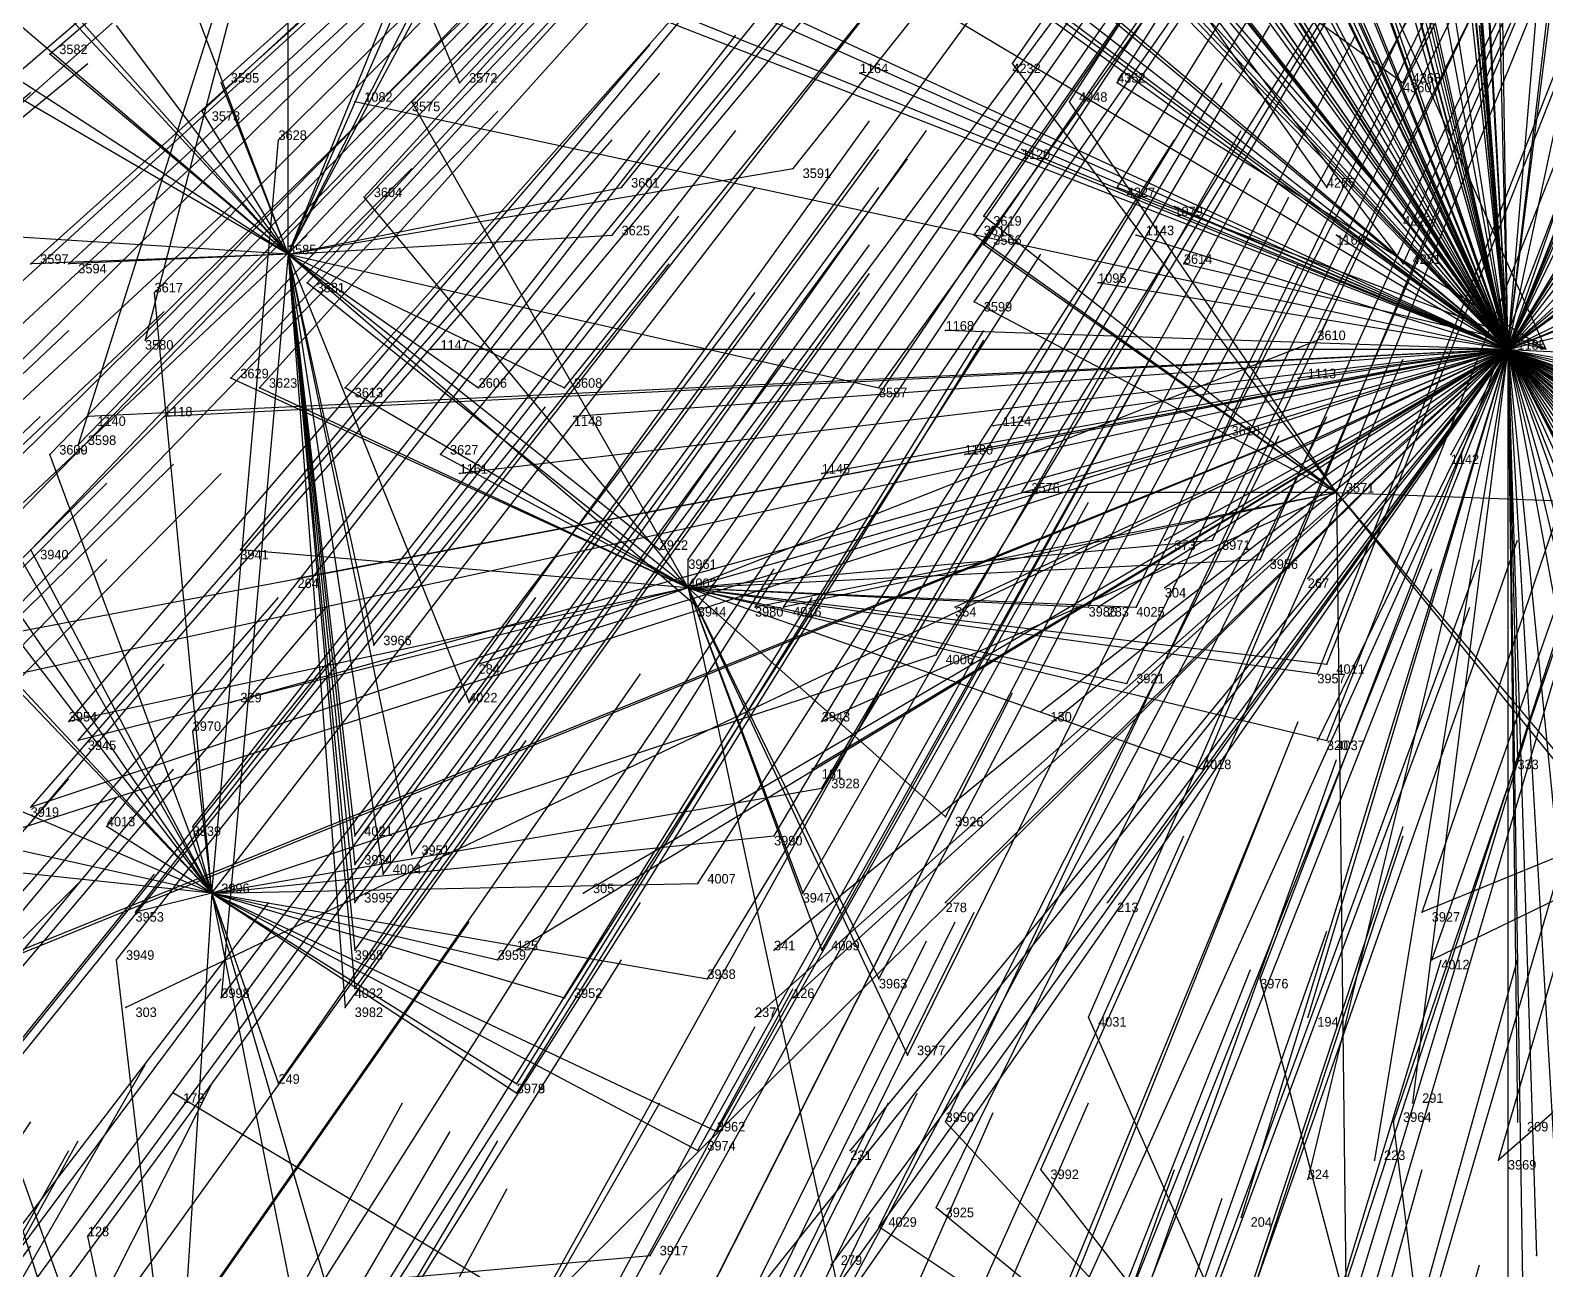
# Model space of a CAD drawing. Extents: x -0.5 to 0.59, y -0.5 to 0.58.
# Drawn here: x -0.242 to -0.083, y -0.3255 to -0.1955 of the extents above; entities that cross this region are included whole.
import ezdxf

# ---------------------------------------------------------------- set-up
doc = ezdxf.new("R2010")
doc.units = 0
for name, color, linetype in [('Facilities', 3, 'CONTINUOUS'), ('Facilities_lines', 3, 'CONTINUOUS'), ('Normals', 1, 'CONTINUOUS'), ('Source_points', 5, 'CONTINUOUS'), ('Text', 3, 'CONTINUOUS')]:
    doc.layers.add(name, color=color, linetype=linetype)

msp = doc.modelspace()

# ---------------------------------------------------------------- linework, layer by layer
at = {"layer": 'Facilities', "color": 3}
for p in [(-0.215, -0.219, -0.768), (-0.087, -0.229, -1.25), (-0.105, -0.244, -0.663), (-0.173, -0.254, -0.768), (-0.223, -0.286, -0.905)]:
    msp.add_point(p, dxfattribs=at)
at = {"layer": 'Facilities_lines', "color": 3}
for p, q in [((-0.087, -0.229, -1.25), (-0.058, 0.002, -1.25)), ((-0.087, -0.229, -1.25), (-0.148, -0.001, -1.25)), ((-0.087, -0.229, -1.25), (-0.109, -0.004, -1.25)), ((-0.087, -0.229, -1.25), (-0.195, -0.007, -1.25)), ((-0.087, -0.229, -1.25), (-0.104, -0.009, -1.25)), ((-0.087, -0.229, -1.25), (-0.238, -0.012, -1.25)), ((-0.087, -0.229, -1.25), (0.004, -0.012, -1.25)), ((-0.087, -0.229, -1.25), (-0.121, -0.015, -1.25)), ((-0.087, -0.229, -1.25), (-0.187, -0.017, -1.25)), ((-0.087, -0.229, -1.25), (-0.11, -0.017, -1.25)), ((-0.087, -0.229, -1.25), (-0.092, -0.017, -1.25)), ((-0.087, -0.229, -1.25), (-0.19, -0.018, -1.25)), ((-0.087, -0.229, -1.25), (-0.126, -0.019, -1.25)), ((-0.087, -0.229, -1.25), (-0.181, -0.023, -1.25)), ((-0.087, -0.229, -1.25), (-0.235, -0.026, -1.25)), ((-0.087, -0.229, -1.25), (-0.144, -0.027, -1.25)), ((-0.087, -0.229, -1.25), (-0.19, -0.033, -1.25)), ((-0.087, -0.229, -1.25), (-0.174, -0.032, -1.25)), ((-0.087, -0.229, -1.25), (-0.219, -0.039, -1.25)), ((-0.087, -0.229, -1.25), (-0.163, -0.04, -1.25)), ((-0.087, -0.229, -1.25), (-0.204, -0.045, -1.25)), ((-0.087, -0.229, -1.25), (-0.201, -0.046, -1.25)), ((-0.087, -0.229, -1.25), (-0.17, -0.045, -1.25)), ((-0.087, -0.229, -1.25), (-0.153, -0.045, -1.25)), ((-0.087, -0.229, -1.25), (-0.102, -0.048, -1.25)), ((-0.087, -0.229, -1.25), (-0.104, -0.051, -1.25)), ((-0.087, -0.229, -1.25), (-0.072, -0.052, -1.25)), ((-0.087, -0.229, -1.25), (-0.129, -0.053, -1.25)), ((-0.087, -0.229, -1.25), (-0.019, -0.06, -1.25)), ((-0.087, -0.229, -1.25), (-0.096, -0.062, -1.25)), ((-0.087, -0.229, -1.25), (-0.176, -0.064, -1.25)), ((-0.087, -0.229, -1.25), (-0.234, -0.074, -1.25)), ((-0.087, -0.229, -1.25), (-0.149, -0.077, -1.25)), ((-0.087, -0.229, -1.25), (-0.027, -0.078, -1.25)), ((-0.087, -0.229, -1.25), (-0.193, -0.08, -1.25)), ((-0.087, -0.229, -1.25), (-0.14, -0.08, -1.25)), ((-0.087, -0.229, -1.25), (-0.126, -0.082, -1.25)), ((-0.087, -0.229, -1.25), (-0.211, -0.083, -1.25)), ((-0.087, -0.229, -1.25), (0.001, -0.083, -1.25)), ((-0.087, -0.229, -1.25), (-0.168, -0.086, -1.25)), ((-0.087, -0.229, -1.25), (-0.144, -0.087, -1.25)), ((-0.087, -0.229, -1.25), (-0.024, -0.086, -1.25)), ((-0.087, -0.229, -1.25), (-0.198, -0.089, -1.25)), ((-0.087, -0.229, -1.25), (-0.118, -0.094, -1.25)), ((-0.087, -0.229, -1.25), (-0.19, -0.098, -1.25)), ((-0.087, -0.229, -1.25), (-0.116, -0.098, -1.25)), ((-0.087, -0.229, -1.25), (-0.089, -0.1, -1.25)), ((-0.087, -0.229, -1.25), (-0.025, -0.1, -1.25)), ((-0.087, -0.229, -1.25), (0, -0.101, -1.25)), ((-0.087, -0.229, -1.25), (-0.185, -0.106, -1.25)), ((-0.087, -0.229, -1.25), (-0.146, -0.107, -1.25)), ((-0.087, -0.229, -1.25), (-0.094, -0.107, -1.25)), ((-0.087, -0.229, -1.25), (-0.096, -0.117, -1.25)), ((-0.087, -0.229, -1.25), (-0.158, -0.118, -1.25)), ((-0.087, -0.229, -1.25), (-0.074, -0.119, -1.25)), ((-0.087, -0.229, -1.25), (-0.114, -0.121, -1.25)), ((-0.087, -0.229, -1.25), (-0.149, -0.124, -1.25)), ((-0.087, -0.229, -1.25), (-0.052, -0.128, -1.25)), ((-0.087, -0.229, -1.25), (-0.024, -0.129, -1.25)), ((-0.087, -0.229, -1.25), (-0.011, -0.13, -1.25)), ((-0.087, -0.229, -1.25), (-0.22, -0.133, -1.25)), ((-0.087, -0.229, -1.25), (-0.181, -0.132, -1.25)), ((-0.087, -0.229, -1.25), (-0.174, -0.133, -1.25)), ((-0.087, -0.229, -1.25), (-0.067, -0.135, -1.25)), ((-0.087, -0.229, -1.25), (-0.213, -0.136, -1.25)), ((-0.087, -0.229, -1.25), (-0.206, -0.136, -1.25)), ((-0.087, -0.229, -1.25), (-0.119, -0.136, -1.25)), ((-0.087, -0.229, -1.25), (-0.138, -0.151, -1.25)), ((-0.087, -0.229, -1.25), (-0.177, -0.153, -1.25)), ((-0.087, -0.229, -1.25), (-0.156, -0.155, -1.25)), ((-0.087, -0.229, -1.25), (-0.206, -0.158, -1.25)), ((-0.213, -0.163, -0.67), (-0.237, -0.239, -0.841)), ((-0.213, -0.163, -0.67), (-0.23, -0.228, -0.811)), ((-0.213, -0.163, -0.67), (-0.197, -0.201, -0.703)), ((-0.087, -0.229, -1.25), (-0.027, -0.163, -1.25)), ((-0.087, -0.229, -1.25), (-0.225, -0.165, -1.25)), ((-0.215, -0.219, -0.768), (-0.193, -0.165, -0.633)), ((-0.215, -0.219, -0.768), (-0.215, -0.166, -0.679)), ((-0.087, -0.229, -1.25), (-0.004, -0.166, -1.25)), ((-0.215, -0.219, -0.768), (-0.189, -0.168, -0.632)), ((-0.215, -0.219, -0.768), (-0.193, -0.169, -0.641)), ((-0.087, -0.229, -1.25), (-0.159, -0.169, -1.25)), ((-0.087, -0.229, -1.25), (-0.217, -0.171, -1.25)), ((-0.083, -0.229, -0.608), (-0.109, -0.171, -0.507)), ((-0.087, -0.229, -1.25), (-0.228, -0.174, -1.25)), ((-0.13, -0.178, -0.551), (-0.098, -0.22, -0.602)), ((-0.13, -0.178, -0.551), (-0.106, -0.212, -0.592)), ((-0.13, -0.178, -0.551), (-0.098, -0.215, -0.592)), ((-0.13, -0.178, -0.551), (-0.098, -0.201, -0.559)), ((-0.13, -0.178, -0.551), (-0.098, -0.201, -0.558)), ((-0.087, -0.229, -1.25), (-0.1, -0.18, -1.25)), ((-0.087, -0.229, -1.25), (-0.034, -0.18, -1.25)), ((-0.087, -0.229, -1.25), (0.001, -0.185, -1.25)), ((-0.087, -0.229, -1.25), (-0.186, -0.189, -1.25)), ((-0.215, -0.219, -0.768), (-0.249, -0.19, -0.783)), ((-0.215, -0.219, -0.768), (-0.226, -0.19, -0.737)), ((-0.087, -0.229, -1.25), (-0.139, -0.19, -1.25)), ((-0.215, -0.219, -0.768), (-0.239, -0.192, -0.767)), ((-0.215, -0.219, -0.768), (-0.2, -0.191, -0.691)), ((-0.215, -0.219, -0.768), (-0.239, -0.193, -0.767)), ((-0.215, -0.219, -0.768), (-0.258, -0.194, -0.807)), ((-0.215, -0.219, -0.768), (-0.233, -0.195, -0.759)), ((-0.087, -0.229, -1.25), (-0.09, -0.195, -1.25)), ((-0.215, -0.219, -0.768), (-0.249, -0.197, -0.793)), ((-0.215, -0.219, -0.768), (-0.24, -0.198, -0.776)), ((-0.087, -0.229, -1.25), (-0.155, -0.2, -1.25)), ((-0.105, -0.244, -0.663), (-0.139, -0.199, -0.607)), ((-0.215, -0.219, -0.768), (-0.222, -0.201, -0.748)), ((-0.083, -0.229, -0.608), (-0.128, -0.201, -0.595)), ((-0.087, -0.229, -1.25), (-0.208, -0.203, -1.25)), ((-0.173, -0.254, -0.768), (-0.202, -0.203, -0.716)), ((-0.105, -0.244, -0.663), (-0.133, -0.203, -0.605)), ((-0.215, -0.219, -0.768), (-0.224, -0.204, -0.758)), ((-0.087, -0.229, -1.25), (-0.059, -0.205, -1.25)), ((-0.087, -0.229, -1.25), (-0.039, -0.205, -1.25)), ((-0.223, -0.286, -0.905), (-0.216, -0.207, -0.748)), ((-0.087, -0.229, -1.25), (-0.138, -0.208, -1.25)), ((-0.087, -0.229, -1.25), (-0.005, -0.208, -1.25)), ((-0.087, -0.229, -1.25), (-0.058, -0.208, -1.25)), ((-0.215, -0.219, -0.768), (-0.162, -0.21, -0.663)), ((-0.087, -0.229, -1.25), (-0.041, -0.211, -1.25)), ((-0.215, -0.219, -0.768), (-0.18, -0.212, -0.694)), ((-0.173, -0.254, -0.768), (-0.207, -0.213, -0.742)), ((-0.083, -0.229, -0.608), (-0.128, -0.212, -0.62)), ((-0.087, -0.229, -1.25), (-0.122, -0.214, -1.25)), ((-0.087, -0.229, -1.25), (-0.078, -0.214, -1.25)), ((-0.215, -0.219, -0.768), (-0.262, -0.216, -0.849)), ((-0.105, -0.244, -0.663), (-0.142, -0.215, -0.644)), ((-0.087, -0.229, -1.25), (-0.053, -0.215, -1.25)), ((-0.215, -0.219, -0.768), (-0.181, -0.217, -0.706)), ((-0.105, -0.244, -0.663), (-0.143, -0.217, -0.649)), ((-0.087, -0.229, -1.25), (-0.126, -0.217, -1.25)), ((-0.087, -0.229, -1.25), (-0.105, -0.217, -1.25)), ((-0.215, -0.219, -0.768), (-0.242, -0.22, -0.817)), ((-0.215, -0.219, -0.768), (-0.238, -0.22, -0.81)), ((-0.215, -0.219, -0.768), (-0.222, -0.297, -0.927)), ((-0.215, -0.219, -0.768), (-0.153, -0.233, -0.698)), ((-0.215, -0.219, -0.768), (-0.195, -0.233, -0.759)), ((-0.215, -0.219, -0.768), (-0.186, -0.233, -0.745)), ((-0.215, -0.219, -0.768), (-0.176, -0.25, -0.764)), ((-0.215, -0.219, -0.768), (-0.208, -0.283, -0.877)), ((-0.215, -0.219, -0.768), (-0.172, -0.256, -0.772)), ((-0.215, -0.219, -0.768), (-0.202, -0.282, -0.867)), ((-0.215, -0.219, -0.768), (-0.206, -0.26, -0.829)), ((-0.215, -0.219, -0.768), (-0.208, -0.292, -0.898)), ((-0.215, -0.219, -0.768), (-0.209, -0.298, -0.91)), ((-0.215, -0.219, -0.768), (-0.208, -0.287, -0.885)), ((-0.215, -0.219, -0.768), (-0.205, -0.284, -0.875)), ((-0.215, -0.219, -0.768), (-0.208, -0.28, -0.871)), ((-0.215, -0.219, -0.768), (-0.196, -0.266, -0.826)), ((-0.215, -0.219, -0.768), (-0.208, -0.296, -0.906)), ((-0.105, -0.244, -0.663), (-0.142, -0.218, -0.65)), ((-0.083, -0.229, -0.608), (-0.121, -0.22, -0.627)), ((-0.173, -0.254, -0.768), (-0.213, -0.222, -0.77)), ((-0.087, -0.229, -1.25), (-0.13, -0.222, -1.25)), ((-0.223, -0.286, -0.905), (-0.229, -0.223, -0.799)), ((-0.105, -0.244, -0.663), (-0.143, -0.224, -0.665)), ((-0.087, -0.229, -1.25), (-0.146, -0.227, -1.25)), ((-0.173, -0.254, -0.768), (-0.107, -0.228, -0.629)), ((-0.087, -0.229, -1.25), (-0.277, -0.265, -1.25)), ((-0.087, -0.229, -1.25), (-0.258, -0.284, -1.25)), ((-0.087, -0.229, -1.25), (-0.257, -0.266, -1.25)), ((-0.087, -0.229, -1.25), (-0.252, -0.296, -1.25)), ((-0.087, -0.229, -1.25), (-0.248, -0.294, -1.25)), ((-0.087, -0.229, -1.25), (-0.236, -0.236, -1.25)), ((-0.087, -0.229, -1.25), (-0.232, -0.298, -1.25)), ((-0.087, -0.229, -1.25), (-0.228, -0.236, -1.25)), ((-0.087, -0.229, -1.25), (-0.221, -0.266, -1.25)), ((-0.087, -0.229, -1.25), (-0.214, -0.253, -1.25)), ((-0.087, -0.229, -1.25), (-0.2, -0.229, -1.25)), ((-0.087, -0.229, -1.25), (-0.197, -0.242, -1.25)), ((-0.087, -0.229, -1.25), (-0.195, -0.262, -1.25)), ((-0.087, -0.229, -1.25), (-0.191, -0.292, -1.25)), ((-0.087, -0.229, -1.25), (-0.188, -0.329, -1.25)), ((-0.087, -0.229, -1.25), (-0.185, -0.236, -1.25)), ((-0.087, -0.229, -1.25), (-0.184, -0.286, -1.25)), ((-0.087, -0.229, -1.25), (-0.178, -0.356, -1.25)), ((-0.087, -0.229, -1.25), (-0.178, -0.343, -1.25)), ((-0.087, -0.229, -1.25), (-0.17, -0.348, -1.25)), ((-0.087, -0.229, -1.25), (-0.166, -0.299, -1.25)), ((-0.087, -0.229, -1.25), (-0.164, -0.292, -1.25)), ((-0.087, -0.229, -1.25), (-0.162, -0.297, -1.25)), ((-0.087, -0.229, -1.25), (-0.16, -0.273, -1.25)), ((-0.087, -0.229, -1.25), (-0.159, -0.242, -1.25)), ((-0.087, -0.229, -1.25), (-0.158, -0.325, -1.25)), ((-0.087, -0.229, -1.25), (-0.156, -0.313, -1.25)), ((-0.087, -0.229, -1.25), (-0.146, -0.287, -1.25)), ((-0.087, -0.229, -1.25), (-0.145, -0.256, -1.25)), ((-0.087, -0.229, -1.25), (-0.144, -0.24, -1.25)), ((-0.087, -0.229, -1.25), (-0.141, -0.237, -1.25)), ((-0.087, -0.229, -1.25), (-0.136, -0.267, -1.25)), ((-0.087, -0.229, -1.25), (-0.135, -0.349, -1.25)), ((-0.087, -0.229, -1.25), (-0.134, -0.333, -1.25)), ((-0.087, -0.229, -1.25), (-0.13, -0.256, -1.25)), ((-0.087, -0.229, -1.25), (-0.129, -0.287, -1.25)), ((-0.087, -0.229, -1.25), (-0.123, -0.254, -1.25)), ((-0.087, -0.229, -1.25), (-0.123, -0.249, -1.25)), ((-0.087, -0.229, -1.25), (-0.115, -0.32, -1.25)), ((-0.087, -0.229, -1.25), (-0.109, -0.232, -1.25)), ((-0.087, -0.229, -1.25), (-0.108, -0.299, -1.25)), ((-0.087, -0.229, -1.25), (-0.108, -0.253, -1.25)), ((-0.087, -0.229, -1.25), (-0.108, -0.316, -1.25)), ((-0.087, -0.229, -1.25), (-0.107, -0.27, -1.25)), ((-0.087, -0.229, -1.25), (-0.101, -0.314, -1.25)), ((-0.087, -0.229, -1.25), (-0.097, -0.308, -1.25)), ((-0.087, -0.229, -1.25), (-0.093, -0.24, -1.25)), ((-0.087, -0.229, -1.25), (0.021, -0.402, -1.25)), ((-0.087, -0.229, -1.25), (-0.009, -0.4, -1.25)), ((-0.087, -0.229, -1.25), (-0.087, -0.401, -1.25)), ((-0.087, -0.229, -1.25), (0.122, -0.365, -1.25)), ((-0.087, -0.229, -1.25), (0.067, -0.39, -1.25)), ((-0.087, -0.229, -1.25), (-0.038, -0.301, -1.25)), ((-0.087, -0.229, -1.25), (-0.021, -0.312, -1.25)), ((-0.087, -0.229, -1.25), (-0.025, -0.289, -1.25)), ((-0.087, -0.229, -1.25), (-0.052, -0.294, -1.25)), ((-0.087, -0.229, -1.25), (-0.041, -0.309, -1.25)), ((-0.087, -0.229, -1.25), (-0.053, -0.348, -1.25)), ((-0.087, -0.229, -1.25), (-0.086, -0.31, -1.25)), ((-0.087, -0.229, -1.25), (-0.019, -0.304, -1.25)), ((-0.087, -0.229, -1.25), (-0.058, -0.352, -1.25)), ((-0.087, -0.229, -1.25), (-0.065, -0.271, -1.25)), ((-0.087, -0.229, -1.25), (-0.039, -0.322, -1.25)), ((-0.087, -0.229, -1.25), (-0.081, -0.333, -1.25)), ((-0.087, -0.229, -1.25), (-0.043, -0.267, -1.25)), ((-0.087, -0.229, -1.25), (-0.054, -0.322, -1.25)), ((-0.087, -0.229, -1.25), (-0.02, -0.319, -1.25)), ((-0.087, -0.229, -1.25), (-0.042, -0.342, -1.25)), ((-0.087, -0.229, -1.25), (-0.077, -0.283, -1.25)), ((-0.087, -0.229, -1.25), (-0.086, -0.272, -1.25)), ((-0.087, -0.229, -1.25), (-0.084, -0.324, -1.25)), ((-0.087, -0.229, -1.25), (-0.058, -0.249, -1.25)), ((-0.087, -0.229, -1.25), (-0.078, -0.32, -1.25)), ((-0.087, -0.229, -1.25), (-0.011, -0.3, -1.25)), ((-0.087, -0.229, -1.25), (0.001, -0.397, -1.25)), ((-0.087, -0.229, -1.25), (-0.085, -0.356, -1.25)), ((-0.087, -0.229, -1.25), (-0.027, -0.27, -1.25)), ((-0.087, -0.229, -1.25), (-0.002, -0.277, -1.25)), ((-0.087, -0.229, -1.25), (0.003, -0.292, -1.25)), ((-0.087, -0.229, -1.25), (0.034, -0.329, -1.25)), ((-0.087, -0.229, -1.25), (0.046, -0.259, -1.25)), ((-0.087, -0.229, -1.25), (0.08, -0.275, -1.25)), ((-0.087, -0.229, -1.25), (0.057, -0.317, -1.25)), ((-0.087, -0.229, -1.25), (0.116, -0.314, -1.25)), ((-0.087, -0.229, -1.25), (0.128, -0.303, -1.25)), ((-0.087, -0.229, -1.25), (0.129, -0.342, -1.25)), ((-0.087, -0.229, -1.25), (0.038, -0.287, -1.25)), ((-0.087, -0.229, -1.25), (0.091, -0.269, -1.25)), ((-0.087, -0.229, -1.25), (0.064, -0.325, -1.25)), ((-0.087, -0.229, -1.25), (0.031, -0.281, -1.25)), ((-0.087, -0.229, -1.25), (0.053, -0.324, -1.25)), ((-0.087, -0.229, -1.25), (0.088, -0.393, -1.25)), ((-0.087, -0.229, -1.25), (0.019, -0.269, -1.25)), ((-0.087, -0.229, -1.25), (0.069, -0.288, -1.25)), ((-0.087, -0.229, -1.25), (0.034, -0.344, -1.25)), ((-0.087, -0.229, -1.25), (0.062, -0.384, -1.25)), ((-0.087, -0.229, -1.25), (0.117, -0.331, -1.25)), ((-0.087, -0.229, -1.25), (0.13, -0.351, -1.25)), ((-0.087, -0.229, -1.25), (0.046, -0.331, -1.25)), ((-0.087, -0.229, -1.25), (0.131, -0.374, -1.25)), ((-0.087, -0.229, -1.25), (0.039, -0.282, -1.25)), ((-0.087, -0.229, -1.25), (0.031, -0.368, -1.25)), ((-0.087, -0.229, -1.25), (-0.071, -0.235, -1.25)), ((-0.087, -0.229, -1.25), (-0.041, -0.231, -1.25)), ((-0.087, -0.229, -1.25), (-0.027, -0.239, -1.25)), ((-0.173, -0.254, -0.768), (-0.221, -0.232, -0.799)), ((-0.173, -0.254, -0.768), (-0.218, -0.233, -0.797)), ((-0.173, -0.254, -0.768), (-0.209, -0.233, -0.782)), ((-0.173, -0.254, -0.768), (-0.117, -0.238, -0.662)), ((-0.223, -0.286, -0.905), (-0.24, -0.24, -0.848)), ((-0.223, -0.286, -0.905), (-0.24, -0.24, -0.848)), ((-0.173, -0.254, -0.768), (-0.199, -0.24, -0.778)), ((-0.223, -0.286, -0.905), (-0.254, -0.241, -0.875)), ((-0.223, -0.286, -0.905), (-0.265, -0.242, -0.896)), ((-0.223, -0.286, -0.905), (-0.262, -0.244, -0.895)), ((-0.223, -0.286, -0.905), (-0.247, -0.244, -0.867)), ((-0.105, -0.244, -0.663), (-0.166, -0.256, -0.764)), ((-0.105, -0.244, -0.663), (-0.163, -0.256, -0.759)), ((-0.105, -0.244, -0.663), (-0.159, -0.268, -0.779)), ((-0.105, -0.244, -0.663), (-0.138, -0.244, -0.7)), ((-0.105, -0.244, -0.663), (-0.05, -0.246, -0.628)), ((-0.105, -0.244, -0.663), (-0.104, -0.327, -0.857)), ((-0.105, -0.244, -0.663), (-0.07, -0.287, -0.739)), ((-0.105, -0.244, -0.663), (-0.072, -0.283, -0.729)), ((-0.173, -0.254, -0.768), (-0.118, -0.249, -0.689)), ((-0.223, -0.286, -0.905), (-0.242, -0.25, -0.87)), ((-0.173, -0.254, -0.768), (-0.22, -0.25, -0.833)), ((-0.173, -0.254, -0.768), (-0.113, -0.251, -0.689)), ((-0.173, -0.254, -0.768), (-0.173, -0.251, -0.763)), ((-0.223, -0.286, -0.905), (-0.249, -0.252, -0.885)), ((-0.173, -0.254, -0.768), (-0.242, -0.277, -0.92)), ((-0.173, -0.254, -0.768), (-0.238, -0.268, -0.896)), ((-0.173, -0.254, -0.768), (-0.237, -0.27, -0.898)), ((-0.173, -0.254, -0.768), (-0.127, -0.264, -0.731)), ((-0.173, -0.254, -0.768), (-0.146, -0.278, -0.785)), ((-0.173, -0.254, -0.768), (-0.161, -0.286, -0.821)), ((-0.173, -0.254, -0.768), (-0.107, -0.263, -0.71)), ((-0.173, -0.254, -0.768), (-0.153, -0.295, -0.832)), ((-0.173, -0.254, -0.768), (-0.15, -0.303, -0.845)), ((-0.173, -0.254, -0.768), (-0.131, -0.256, -0.72)), ((-0.173, -0.254, -0.768), (-0.159, -0.292, -0.83)), ((-0.173, -0.254, -0.768), (-0.106, -0.262, -0.707)), ((-0.173, -0.254, -0.768), (-0.157, -0.329, -0.912)), ((-0.173, -0.254, -0.768), (-0.119, -0.273, -0.744)), ((-0.173, -0.254, -0.768), (-0.126, -0.256, -0.715)), ((-0.173, -0.254, -0.768), (-0.106, -0.27, -0.726)), ((-0.025, -0.259, -0.65), (-0.096, -0.288, -0.759)), ((-0.025, -0.259, -0.65), (-0.095, -0.293, -0.77)), ((-0.025, -0.259, -0.65), (-0.088, -0.314, -0.815)), ((-0.223, -0.286, -0.905), (-0.147, -0.261, -0.749)), ((-0.223, -0.286, -0.905), (-0.225, -0.269, -0.877)), ((-0.223, -0.286, -0.905), (-0.258, -0.271, -0.935)), ((-0.223, -0.286, -0.905), (-0.159, -0.275, -0.793)), ((-0.223, -0.286, -0.905), (-0.268, -0.276, -0.962)), ((-0.223, -0.286, -0.905), (-0.234, -0.279, -0.91)), ((-0.223, -0.286, -0.905), (-0.225, -0.279, -0.896)), ((-0.223, -0.286, -0.905), (-0.28, -0.28, -0.991)), ((-0.223, -0.286, -0.905), (-0.164, -0.28, -0.812)), ((-0.223, -0.286, -0.905), (-0.231, -0.288, -0.924)), ((-0.223, -0.286, -0.905), (-0.228, -0.365, -1.075)), ((-0.223, -0.286, -0.905), (-0.172, -0.285, -0.832)), ((-0.223, -0.286, -0.905), (-0.216, -0.306, -0.936)), ((-0.223, -0.286, -0.905), (-0.209, -0.334, -0.984)), ((-0.223, -0.286, -0.905), (-0.214, -0.331, -0.984)), ((-0.223, -0.286, -0.905), (-0.186, -0.297, -0.876)), ((-0.223, -0.286, -0.905), (-0.171, -0.295, -0.853)), ((-0.223, -0.286, -0.905), (-0.17, -0.311, -0.885)), ((-0.223, -0.286, -0.905), (-0.172, -0.313, -0.892)), ((-0.223, -0.286, -0.905), (-0.191, -0.307, -0.903)), ((-0.223, -0.286, -0.905), (-0.191, -0.306, -0.903)), ((-0.223, -0.286, -0.905), (-0.193, -0.293, -0.876)), ((-0.222, -0.388, -1.119), (-0.233, -0.293, -0.935)), ((-0.09, -0.382, -0.98), (-0.113, -0.295, -0.791)), ((-0.108, -0.351, -0.919), (-0.131, -0.299, -0.816)), ((-0.222, -0.388, -1.119), (-0.247, -0.308, -0.987)), ((-0.229, -0.355, -1.25), (-0.246, -0.307, -1.25)), ((-0.052, -0.412, -1.25), (-0.227, -0.307, -1.25)), ((-0.108, -0.351, -0.919), (-0.146, -0.31, -0.856)), ((-0.09, -0.382, -0.98), (-0.099, -0.31, -0.813)), ((-0.108, -0.351, -0.919), (-0.136, -0.315, -0.858)), ((-0.108, -0.351, -0.919), (-0.147, -0.319, -0.879)), ((-0.108, -0.351, -0.919), (-0.153, -0.321, -0.888)), ((-0.222, -0.388, -1.119), (-0.236, -0.322, -0.998)), ((-0.244, -0.33, -1.027), (-0.177, -0.324, -0.922))]:
    msp.add_line(p, q, dxfattribs=at)
at = {"layer": 'Normals', "color": 1}
for p, q in [((-0.098, -0.201, -0.559), (-0.058, -0.117, -0.596)), ((-0.098, -0.201, -0.558), (-0.058, -0.117, -0.596)), ((-0.128, -0.201, -0.595), (-0.078, -0.122, -0.632)), ((-0.139, -0.199, -0.607), (-0.086, -0.123, -0.644)), ((-0.133, -0.203, -0.605), (-0.082, -0.124, -0.642)), ((-0.106, -0.212, -0.592), (-0.066, -0.128, -0.63)), ((-0.197, -0.201, -0.703), (-0.133, -0.133, -0.74)), ((-0.128, -0.212, -0.62), (-0.079, -0.133, -0.656)), ((-0.098, -0.215, -0.592), (-0.058, -0.132, -0.63)), ((-0.098, -0.22, -0.602), (-0.06, -0.135, -0.639)), ((-0.202, -0.203, -0.716), (-0.138, -0.136, -0.754)), ((-0.24, -0.198, -0.776), (-0.169, -0.137, -0.814)), ((-0.162, -0.21, -0.663), (-0.104, -0.137, -0.699)), ((-0.222, -0.201, -0.748), (-0.153, -0.139, -0.786)), ((-0.142, -0.215, -0.644), (-0.089, -0.139, -0.681)), ((-0.224, -0.204, -0.758), (-0.156, -0.141, -0.795)), ((-0.18, -0.212, -0.694), (-0.122, -0.14, -0.732)), ((-0.143, -0.217, -0.649), (-0.09, -0.14, -0.685)), ((-0.142, -0.218, -0.65), (-0.089, -0.141, -0.686)), ((-0.121, -0.22, -0.627), (-0.074, -0.14, -0.665)), ((-0.216, -0.207, -0.748), (-0.15, -0.142, -0.786)), ((-0.207, -0.213, -0.742), (-0.144, -0.144, -0.779)), ((-0.107, -0.228, -0.629), (-0.067, -0.144, -0.666)), ((-0.181, -0.217, -0.706), (-0.123, -0.145, -0.745)), ((-0.143, -0.224, -0.665), (-0.09, -0.148, -0.701)), ((-0.215, -0.219, -0.768), (-0.151, -0.151, -0.804)), ((-0.213, -0.222, -0.77), (-0.15, -0.154, -0.807)), ((-0.117, -0.238, -0.662), (-0.076, -0.154, -0.7)), ((-0.262, -0.216, -0.849), (-0.191, -0.155, -0.884)), ((-0.238, -0.22, -0.81), (-0.17, -0.157, -0.848)), ((-0.229, -0.223, -0.799), (-0.164, -0.157, -0.837)), ((-0.242, -0.22, -0.817), (-0.173, -0.158, -0.854)), ((-0.153, -0.233, -0.698), (-0.099, -0.158, -0.735)), ((-0.105, -0.244, -0.663), (-0.07, -0.158, -0.702)), ((-0.23, -0.228, -0.811), (-0.165, -0.162, -0.848)), ((-0.195, -0.233, -0.759), (-0.136, -0.161, -0.797)), ((-0.186, -0.233, -0.745), (-0.128, -0.161, -0.783)), ((-0.221, -0.232, -0.799), (-0.158, -0.163, -0.837)), ((-0.209, -0.233, -0.782), (-0.147, -0.163, -0.818)), ((-0.218, -0.233, -0.797), (-0.156, -0.164, -0.835)), ((-0.138, -0.244, -0.7), (-0.089, -0.165, -0.737)), ((-0.271, -0.228, -0.885), (-0.201, -0.166, -0.922)), ((-0.118, -0.249, -0.689), (-0.077, -0.166, -0.726)), ((-0.199, -0.24, -0.778), (-0.139, -0.168, -0.815)), ((-0.113, -0.251, -0.689), (-0.075, -0.167, -0.726)), ((-0.24, -0.24, -0.848), (-0.175, -0.173, -0.885)), ((-0.24, -0.24, -0.848), (-0.175, -0.173, -0.885)), ((-0.237, -0.239, -0.841), (-0.172, -0.172, -0.877)), ((-0.126, -0.256, -0.715), (-0.084, -0.174, -0.752)), ((-0.254, -0.241, -0.875), (-0.187, -0.175, -0.911)), ((-0.176, -0.25, -0.764), (-0.121, -0.176, -0.802)), ((-0.173, -0.251, -0.763), (-0.12, -0.176, -0.801)), ((-0.131, -0.256, -0.72), (-0.087, -0.175, -0.757)), ((-0.106, -0.262, -0.707), (-0.072, -0.176, -0.744)), ((-0.247, -0.244, -0.867), (-0.18, -0.178, -0.903)), ((-0.173, -0.254, -0.768), (-0.12, -0.178, -0.806)), ((-0.107, -0.263, -0.71), (-0.073, -0.177, -0.748)), ((-0.265, -0.242, -0.896), (-0.196, -0.179, -0.933)), ((-0.22, -0.25, -0.833), (-0.161, -0.179, -0.871)), ((-0.166, -0.256, -0.764), (-0.115, -0.179, -0.802)), ((-0.163, -0.256, -0.759), (-0.111, -0.179, -0.797)), ((-0.262, -0.244, -0.895), (-0.194, -0.181, -0.932)), ((-0.172, -0.256, -0.772), (-0.119, -0.18, -0.81)), ((-0.127, -0.264, -0.731), (-0.086, -0.18, -0.768)), ((-0.147, -0.261, -0.749), (-0.099, -0.182, -0.787)), ((-0.242, -0.25, -0.87), (-0.178, -0.183, -0.907)), ((-0.106, -0.27, -0.726), (-0.072, -0.184, -0.764)), ((-0.249, -0.252, -0.885), (-0.184, -0.185, -0.921)), ((-0.206, -0.26, -0.829), (-0.149, -0.187, -0.866)), ((-0.119, -0.273, -0.744), (-0.083, -0.187, -0.781)), ((-0.159, -0.268, -0.779), (-0.111, -0.189, -0.816)), ((-0.196, -0.266, -0.826), (-0.141, -0.191, -0.863)), ((-0.159, -0.275, -0.793), (-0.112, -0.195, -0.831)), ((-0.238, -0.268, -0.896), (-0.177, -0.197, -0.933)), ((-0.225, -0.269, -0.877), (-0.168, -0.196, -0.915)), ((-0.146, -0.278, -0.785), (-0.103, -0.196, -0.822)), ((-0.308, -0.258, -1.004), (-0.236, -0.199, -1.042)), ((-0.237, -0.27, -0.898), (-0.176, -0.2, -0.935)), ((-0.155, -0.2, -1.25), (-0.155, -0.2, -1.15)), ((-0.096, -0.288, -0.759), (-0.066, -0.2, -0.796)), ((-0.164, -0.28, -0.812), (-0.117, -0.201, -0.851)), ((-0.313, -0.261, -1.019), (-0.242, -0.202, -1.057)), ((-0.208, -0.203, -1.25), (-0.208, -0.203, -1.15)), ((-0.258, -0.271, -0.935), (-0.193, -0.204, -0.971)), ((-0.208, -0.28, -0.871), (-0.154, -0.205, -0.91)), ((-0.095, -0.293, -0.77), (-0.064, -0.205, -0.807)), ((-0.234, -0.279, -0.91), (-0.177, -0.206, -0.947)), ((-0.225, -0.279, -0.896), (-0.168, -0.206, -0.934)), ((-0.202, -0.282, -0.867), (-0.148, -0.206, -0.905)), ((-0.161, -0.286, -0.821), (-0.115, -0.206, -0.859)), ((-0.242, -0.277, -0.92), (-0.181, -0.207, -0.957)), ((-0.208, -0.283, -0.877), (-0.153, -0.208, -0.915)), ((-0.172, -0.285, -0.832), (-0.122, -0.207, -0.869)), ((-0.138, -0.208, -1.25), (-0.138, -0.208, -1.15)), ((-0.205, -0.284, -0.875), (-0.15, -0.209, -0.913)), ((-0.113, -0.295, -0.791), (-0.08, -0.209, -0.828)), ((-0.268, -0.276, -0.962), (-0.202, -0.21, -0.998)), ((-0.159, -0.292, -0.83), (-0.114, -0.211, -0.868)), ((-0.223, -0.286, -0.905), (-0.166, -0.212, -0.942)), ((-0.208, -0.287, -0.885), (-0.153, -0.212, -0.923)), ((-0.153, -0.295, -0.832), (-0.11, -0.213, -0.87)), ((-0.289, -0.277, -1), (-0.221, -0.214, -1.038)), ((-0.131, -0.299, -0.816), (-0.094, -0.214, -0.854)), ((-0.122, -0.214, -1.25), (-0.122, -0.214, -1.15)), ((-0.231, -0.288, -0.924), (-0.174, -0.215, -0.961)), ((-0.193, -0.293, -0.876), (-0.141, -0.216, -0.914)), ((-0.171, -0.295, -0.853), (-0.123, -0.216, -0.89)), ((-0.28, -0.28, -0.991), (-0.213, -0.217, -1.029)), ((-0.126, -0.217, -1.25), (-0.126, -0.217, -1.15)), ((-0.105, -0.217, -1.25), (-0.105, -0.217, -1.15)), ((-0.208, -0.292, -0.898), (-0.154, -0.218, -0.936)), ((-0.186, -0.297, -0.876), (-0.136, -0.219, -0.913)), ((-0.233, -0.293, -0.935), (-0.175, -0.22, -0.971)), ((-0.208, -0.296, -0.906), (-0.154, -0.221, -0.944)), ((-0.15, -0.303, -0.845), (-0.109, -0.22, -0.882)), ((-0.13, -0.222, -1.25), (-0.13, -0.222, -1.15)), ((-0.099, -0.31, -0.813), (-0.069, -0.222, -0.85)), ((-0.222, -0.297, -0.927), (-0.166, -0.223, -0.964)), ((-0.209, -0.298, -0.91), (-0.155, -0.223, -0.948)), ((-0.295, -0.288, -1.031), (-0.228, -0.225, -1.07)), ((-0.088, -0.314, -0.815), (-0.062, -0.225, -0.852)), ((-0.305, -0.29, -1.052), (-0.238, -0.227, -1.09)), ((-0.191, -0.306, -0.903), (-0.142, -0.227, -0.94)), ((-0.146, -0.31, -0.856), (-0.106, -0.226, -0.892)), ((-0.146, -0.227, -1.25), (-0.146, -0.227, -1.15)), ((-0.191, -0.307, -0.903), (-0.142, -0.228, -0.94)), ((-0.216, -0.306, -0.936), (-0.163, -0.23, -0.974)), ((-0.2, -0.229, -1.25), (-0.2, -0.229, -1.15)), ((-0.17, -0.311, -0.885), (-0.124, -0.229, -0.92)), ((-0.136, -0.315, -0.858), (-0.098, -0.23, -0.895)), ((-0.087, -0.229, -1.25), (-0.087, -0.229, -1.15)), ((-0.172, -0.313, -0.892), (-0.126, -0.231, -0.927)), ((-0.109, -0.232, -1.25), (-0.109, -0.232, -1.15)), ((-0.247, -0.308, -0.987), (-0.188, -0.235, -1.023)), ((-0.308, -0.3, -1.075), (-0.241, -0.236, -1.112)), ((-0.236, -0.236, -1.25), (-0.236, -0.236, -1.15)), ((-0.228, -0.236, -1.25), (-0.228, -0.236, -1.15)), ((-0.185, -0.236, -1.25), (-0.185, -0.236, -1.15)), ((-0.147, -0.319, -0.879), (-0.106, -0.236, -0.916)), ((-0.153, -0.321, -0.888), (-0.111, -0.238, -0.925)), ((-0.141, -0.237, -1.25), (-0.141, -0.237, -1.15)), ((-0.104, -0.327, -0.857), (-0.075, -0.238, -0.894)), ((-0.144, -0.24, -1.25), (-0.144, -0.24, -1.15)), ((-0.093, -0.24, -1.25), (-0.093, -0.24, -1.15)), ((-0.293, -0.306, -1.06), (-0.227, -0.241, -1.097)), ((-0.3, -0.309, -1.076), (-0.234, -0.243, -1.114)), ((-0.287, -0.308, -1.053), (-0.222, -0.242, -1.09)), ((-0.197, -0.242, -1.25), (-0.197, -0.242, -1.15)), ((-0.177, -0.324, -0.922), (-0.131, -0.243, -0.959)), ((-0.159, -0.242, -1.25), (-0.159, -0.242, -1.15)), ((-0.176, -0.326, -0.926), (-0.131, -0.245, -0.963)), ((-0.236, -0.322, -0.998), (-0.181, -0.247, -1.034)), ((-0.157, -0.329, -0.912), (-0.113, -0.247, -0.948)), ((-0.123, -0.249, -1.25), (-0.123, -0.249, -1.15)), ((-0.117, -0.337, -0.892), (-0.086, -0.249, -0.929)), ((-0.299, -0.317, -1.089), (-0.234, -0.251, -1.127)), ((-0.122, -0.338, -0.897), (-0.09, -0.251, -0.935)), ((-0.214, -0.331, -0.984), (-0.164, -0.252, -1.02)), ((-0.129, -0.338, -0.905), (-0.095, -0.252, -0.942)), ((-0.214, -0.253, -1.25), (-0.214, -0.253, -1.15)), ((-0.123, -0.254, -1.25), (-0.123, -0.254, -1.15)), ((-0.108, -0.253, -1.25), (-0.108, -0.253, -1.15)), ((-0.277, -0.325, -1.067), (-0.216, -0.255, -1.105)), ((-0.244, -0.33, -1.027), (-0.189, -0.255, -1.063)), ((-0.209, -0.334, -0.984), (-0.16, -0.255, -1.02)), ((-0.271, -0.327, -1.06), (-0.211, -0.256, -1.099)), ((-0.145, -0.256, -1.25), (-0.145, -0.256, -1.15)), ((-0.13, -0.256, -1.25), (-0.13, -0.256, -1.15)), ((-0.123, -0.342, -0.91), (-0.091, -0.256, -0.948)), ((-0.288, -0.333, -1.1), (-0.228, -0.262, -1.138)), ((-0.269, -0.334, -1.073), (-0.211, -0.262, -1.111)), ((-0.195, -0.262, -1.25), (-0.195, -0.262, -1.15)), ((-0.231, -0.339, -1.025), (-0.178, -0.263, -1.062)), ((-0.108, -0.351, -0.919), (-0.082, -0.263, -0.957)), ((-0.198, -0.346, -0.996), (-0.153, -0.265, -1.034)), ((-0.181, -0.348, -0.981), (-0.139, -0.265, -1.018)), ((-0.221, -0.266, -1.25), (-0.221, -0.266, -1.15)), ((-0.136, -0.267, -1.25), (-0.136, -0.267, -1.15)), ((-0.143, -0.353, -0.954), (-0.109, -0.268, -0.992)), ((-0.244, -0.345, -1.058), (-0.19, -0.27, -1.096)), ((-0.183, -0.352, -0.991), (-0.141, -0.269, -1.029)), ((-0.112, -0.358, -0.938), (-0.085, -0.269, -0.975)), ((-0.107, -0.27, -1.25), (-0.107, -0.27, -1.15)), ((-0.286, -0.344, -1.118), (-0.227, -0.273, -1.156)), ((-0.16, -0.273, -1.25), (-0.16, -0.273, -1.15)), ((-0.146, -0.358, -0.968), (-0.111, -0.273, -1.005)), ((-0.136, -0.359, -0.96), (-0.105, -0.272, -0.998)), ((-0.086, -0.272, -1.25), (-0.086, -0.272, -1.15)), ((-0.299, -0.344, -1.139), (-0.238, -0.274, -1.176)), ((-0.292, -0.347, -1.135), (-0.233, -0.276, -1.172)), ((-0.256, -0.351, -1.085), (-0.201, -0.276, -1.123)), ((-0.106, -0.367, -0.955), (-0.08, -0.278, -0.992)), ((-0.127, -0.367, -0.97), (-0.098, -0.279, -1.008)), ((-0.159, -0.365, -0.995), (-0.121, -0.28, -1.032)), ((-0.127, -0.368, -0.973), (-0.098, -0.28, -1.01)), ((-0.287, -0.356, -1.144), (-0.229, -0.284, -1.181)), ((-0.306, -0.353, -1.169), (-0.237, -0.285, -1.192)), ((-0.184, -0.286, -1.25), (-0.184, -0.286, -1.15)), ((-0.273, -0.36, -1.13), (-0.217, -0.287, -1.168)), ((-0.228, -0.365, -1.075), (-0.178, -0.287, -1.113)), ((-0.146, -0.287, -1.25), (-0.146, -0.287, -1.15)), ((-0.129, -0.287, -1.25), (-0.129, -0.287, -1.15)), ((-0.249, -0.365, -1.105), (-0.196, -0.289, -1.142)), ((-0.186, -0.372, -1.039), (-0.145, -0.289, -1.076)), ((-0.184, -0.371, -1.036), (-0.143, -0.288, -1.074)), ((-0.137, -0.378, -1.004), (-0.106, -0.29, -1.042)), ((-0.191, -0.292, -1.25), (-0.191, -0.292, -1.15)), ((-0.189, -0.374, -1.048), (-0.148, -0.291, -1.086)), ((-0.164, -0.292, -1.25), (-0.164, -0.292, -1.15)), ((-0.229, -0.371, -1.091), (-0.18, -0.293, -1.129)), ((-0.148, -0.38, -1.019), (-0.114, -0.294, -1.056)), ((-0.121, -0.382, -1.001), (-0.094, -0.293, -1.039)), ((-0.111, -0.383, -0.996), (-0.086, -0.293, -1.033)), ((-0.281, -0.374, -1.168), (-0.222, -0.295, -1.189)), ((-0.206, -0.377, -1.075), (-0.162, -0.296, -1.112)), ((-0.162, -0.297, -1.25), (-0.162, -0.297, -1.15)), ((-0.232, -0.298, -1.25), (-0.232, -0.298, -1.15)), ((-0.21, -0.382, -1.09), (-0.166, -0.3, -1.127)), ((-0.166, -0.299, -1.25), (-0.166, -0.299, -1.15)), ((-0.108, -0.299, -1.25), (-0.108, -0.299, -1.15)), ((-0.28, -0.391, -1.202), (-0.23, -0.304, -1.198)), ((-0.268, -0.395, -1.193), (-0.223, -0.306, -1.195)), ((-0.25, -0.394, -1.166), (-0.203, -0.308, -1.185)), ((-0.227, -0.307, -1.25), (-0.227, -0.307, -1.15)), ((-0.222, -0.388, -1.119), (-0.176, -0.308, -1.156)), ((-0.194, -0.391, -1.09), (-0.152, -0.308, -1.128)), ((-0.19, -0.39, -1.084), (-0.149, -0.307, -1.122)), ((-0.168, -0.393, -1.068), (-0.131, -0.308, -1.106)), ((-0.097, -0.308, -1.25), (-0.097, -0.308, -1.15)), ((-0.295, -0.39, -1.223), (-0.242, -0.31, -1.194)), ((-0.178, -0.393, -1.079), (-0.141, -0.309, -1.117)), ((-0.086, -0.31, -1.25), (-0.086, -0.31, -1.15)), ((-0.247, -0.395, -1.163), (-0.198, -0.311, -1.187)), ((-0.286, -0.398, -1.224), (-0.238, -0.313, -1.202)), ((-0.285, -0.398, -1.223), (-0.237, -0.312, -1.201)), ((-0.242, -0.395, -1.157), (-0.193, -0.312, -1.184)), ((-0.156, -0.313, -1.25), (-0.156, -0.313, -1.15)), ((-0.101, -0.314, -1.25), (-0.101, -0.314, -1.15)), ((-0.153, -0.402, -1.076), (-0.122, -0.315, -1.113)), ((-0.121, -0.404, -1.055), (-0.096, -0.315, -1.092)), ((-0.108, -0.316, -1.25), (-0.108, -0.316, -1.15)), ((-0.239, -0.404, -1.173), (-0.192, -0.317, -1.187)), ((-0.147, -0.406, -1.078), (-0.117, -0.318, -1.115)), ((-0.195, -0.404, -1.121), (-0.154, -0.32, -1.158)), ((-0.115, -0.32, -1.25), (-0.115, -0.32, -1.15)), ((-0.296, -0.397, -1.238), (-0.242, -0.323, -1.197)), ((-0.084, -0.324, -1.25), (-0.084, -0.324, -1.15)), ((-0.158, -0.325, -1.25), (-0.158, -0.325, -1.15)), ((-0.116, -0.414, -1.074), (-0.09, -0.325, -1.111))]:
    msp.add_line(p, q, dxfattribs=at)
at = {"layer": 'Source_points', "color": 5}
for p in [(-0.24, -0.198, -0.776), (-0.155, -0.2, -1.25), (-0.139, -0.199, -0.607), (-0.222, -0.201, -0.748), (-0.197, -0.201, -0.703), (-0.128, -0.201, -0.595), (-0.098, -0.201, -0.559), (-0.098, -0.201, -0.558), (-0.208, -0.203, -1.25), (-0.202, -0.203, -0.716), (-0.133, -0.203, -0.605), (-0.224, -0.204, -0.758), (-0.216, -0.207, -0.748), (-0.138, -0.208, -1.25), (-0.162, -0.21, -0.663), (-0.207, -0.213, -0.742), (-0.18, -0.212, -0.694), (-0.128, -0.212, -0.62), (-0.106, -0.212, -0.592), (-0.122, -0.214, -1.25), (-0.142, -0.215, -0.644), (-0.098, -0.215, -0.592), (-0.181, -0.217, -0.706), (-0.143, -0.217, -0.649), (-0.126, -0.217, -1.25), (-0.105, -0.217, -1.25), (-0.142, -0.218, -0.65), (-0.242, -0.22, -0.817), (-0.238, -0.22, -0.81), (-0.121, -0.22, -0.627), (-0.098, -0.22, -0.602), (-0.213, -0.222, -0.77), (-0.13, -0.222, -1.25), (-0.229, -0.223, -0.799), (-0.143, -0.224, -0.665), (-0.146, -0.227, -1.25), (-0.23, -0.228, -0.811), (-0.107, -0.228, -0.629), (-0.2, -0.229, -1.25), (-0.221, -0.232, -0.799), (-0.109, -0.232, -1.25), (-0.218, -0.233, -0.797), (-0.209, -0.233, -0.782), (-0.195, -0.233, -0.759), (-0.186, -0.233, -0.745), (-0.153, -0.233, -0.698), (-0.236, -0.236, -1.25), (-0.228, -0.236, -1.25), (-0.185, -0.236, -1.25), (-0.141, -0.237, -1.25), (-0.117, -0.238, -0.662), (-0.24, -0.24, -0.848), (-0.24, -0.24, -0.848), (-0.237, -0.239, -0.841), (-0.199, -0.24, -0.778), (-0.144, -0.24, -1.25), (-0.093, -0.24, -1.25), (-0.197, -0.242, -1.25), (-0.159, -0.242, -1.25), (-0.138, -0.244, -0.7), (-0.123, -0.249, -1.25), (-0.118, -0.249, -0.689), (-0.242, -0.25, -0.87), (-0.22, -0.25, -0.833), (-0.176, -0.25, -0.764), (-0.173, -0.251, -0.763), (-0.113, -0.251, -0.689), (-0.214, -0.253, -1.25), (-0.123, -0.254, -1.25), (-0.108, -0.253, -1.25), (-0.172, -0.256, -0.772), (-0.166, -0.256, -0.764), (-0.163, -0.256, -0.759), (-0.145, -0.256, -1.25), (-0.131, -0.256, -0.72), (-0.13, -0.256, -1.25), (-0.126, -0.256, -0.715), (-0.206, -0.26, -0.829), (-0.195, -0.262, -1.25), (-0.147, -0.261, -0.749), (-0.106, -0.262, -0.707), (-0.107, -0.263, -0.71), (-0.127, -0.264, -0.731), (-0.221, -0.266, -1.25), (-0.196, -0.266, -0.826), (-0.136, -0.267, -1.25), (-0.238, -0.268, -0.896), (-0.159, -0.268, -0.779), (-0.237, -0.27, -0.898), (-0.225, -0.269, -0.877), (-0.107, -0.27, -1.25), (-0.106, -0.27, -0.726), (-0.16, -0.273, -1.25), (-0.119, -0.273, -0.744), (-0.086, -0.272, -1.25), (-0.159, -0.275, -0.793), (-0.242, -0.277, -0.92), (-0.146, -0.278, -0.785), (-0.234, -0.279, -0.91), (-0.225, -0.279, -0.896), (-0.208, -0.28, -0.871), (-0.164, -0.28, -0.812), (-0.208, -0.283, -0.877), (-0.202, -0.282, -0.867), (-0.205, -0.284, -0.875), (-0.184, -0.286, -1.25), (-0.172, -0.285, -0.832), (-0.161, -0.286, -0.821), (-0.208, -0.287, -0.885), (-0.146, -0.287, -1.25), (-0.129, -0.287, -1.25), (-0.231, -0.288, -0.924), (-0.096, -0.288, -0.759), (-0.208, -0.292, -0.898), (-0.191, -0.292, -1.25), (-0.164, -0.292, -1.25), (-0.159, -0.292, -0.83), (-0.233, -0.293, -0.935), (-0.193, -0.293, -0.876), (-0.095, -0.293, -0.77), (-0.171, -0.295, -0.853), (-0.153, -0.295, -0.832), (-0.113, -0.295, -0.791), (-0.222, -0.297, -0.927), (-0.208, -0.296, -0.906), (-0.186, -0.297, -0.876), (-0.162, -0.297, -1.25), (-0.232, -0.298, -1.25), (-0.209, -0.298, -0.91), (-0.166, -0.299, -1.25), (-0.131, -0.299, -0.816), (-0.108, -0.299, -1.25), (-0.15, -0.303, -0.845), (-0.216, -0.306, -0.936), (-0.191, -0.306, -0.903), (-0.227, -0.307, -1.25), (-0.191, -0.307, -0.903), (-0.097, -0.308, -1.25), (-0.146, -0.31, -0.856), (-0.099, -0.31, -0.813), (-0.086, -0.31, -1.25), (-0.17, -0.311, -0.885), (-0.172, -0.313, -0.892), (-0.156, -0.313, -1.25), (-0.101, -0.314, -1.25), (-0.088, -0.314, -0.815), (-0.136, -0.315, -0.858), (-0.108, -0.316, -1.25), (-0.147, -0.319, -0.879), (-0.153, -0.321, -0.888), (-0.115, -0.32, -1.25), (-0.236, -0.322, -0.998), (-0.177, -0.324, -0.922), (-0.084, -0.324, -1.25), (-0.158, -0.325, -1.25)]:
    msp.add_point(p, dxfattribs=at)

# ---------------------------------------------------------------- texts
at = {"layer": 'Text', "color": 3}
for s, p in [('3582', (-0.239, -0.198, -0.776)), ('3595', (-0.221, -0.201, -0.748)), ('3572', (-0.196, -0.201, -0.703)), ('1164', (-0.155, -0.2, -1.25)), ('4232', (-0.139, -0.2, -0.607)), ('4352', (-0.128, -0.201, -0.595)), ('4368', (-0.097, -0.201, -0.558)), ('4360', (-0.098, -0.202, -0.559)), ('1082', (-0.207, -0.203, -1.25)), ('3575', (-0.202, -0.204, -0.716)), ('4248', (-0.132, -0.203, -0.605)), ('3573', (-0.223, -0.205, -0.758)), ('3628', (-0.216, -0.207, -0.748)), ('1120', (-0.138, -0.209, -1.25)), ('3601', (-0.179, -0.212, -0.694)), ('3591', (-0.161, -0.211, -0.663)), ('4255', (-0.106, -0.212, -0.592)), ('3604', (-0.206, -0.213, -0.742)), ('4227', (-0.127, -0.213, -0.62)), ('1079', (-0.122, -0.215, -1.25)), ('3625', (-0.18, -0.217, -0.706)), ('3611', (-0.142, -0.217, -0.649)), ('3619', (-0.141, -0.216, -0.644)), ('1143', (-0.125, -0.217, -1.25)), ('4322', (-0.098, -0.216, -0.592)), ('3566', (-0.141, -0.218, -0.65)), ('1160', (-0.105, -0.218, -1.25)), ('3597', (-0.241, -0.22, -0.817)), ('3585', (-0.215, -0.219, -0.768)), ('3614', (-0.121, -0.22, -0.627)), ('4251', (-0.097, -0.22, -0.602)), ('3594', (-0.237, -0.221, -0.81)), ('1095', (-0.13, -0.222, -1.25)), ('3617', (-0.229, -0.223, -0.799)), ('3581', (-0.212, -0.223, -0.77)), ('3599', (-0.142, -0.225, -0.665)), ('1168', (-0.146, -0.227, -1.25)), ('3610', (-0.107, -0.228, -0.629)), ('3580', (-0.23, -0.229, -0.811)), ('1147', (-0.199, -0.229, -1.25)), ('1185', (-0.086, -0.229, -1.25)), ('3629', (-0.22, -0.232, -0.799)), ('3623', (-0.217, -0.233, -0.797)), ('3606', (-0.195, -0.233, -0.759)), ('3608', (-0.185, -0.233, -0.745)), ('1113', (-0.108, -0.232, -1.25)), ('3613', (-0.208, -0.234, -0.782)), ('3587', (-0.153, -0.234, -0.698)), ('1118', (-0.228, -0.236, -1.25)), ('1140', (-0.235, -0.237, -1.25)), ('1148', (-0.185, -0.237, -1.25)), ('1124', (-0.14, -0.237, -1.25)), ('3598', (-0.236, -0.239, -0.841)), ('3618', (-0.116, -0.238, -0.662)), ('3609', (-0.239, -0.24, -0.848)), ('3630', (-0.239, -0.24, -0.848)), ('3627', (-0.198, -0.24, -0.778)), ('1180', (-0.144, -0.24, -1.25)), ('1142', (-0.093, -0.241, -1.25)), ('1161', (-0.197, -0.242, -1.25)), ('1145', (-0.159, -0.242, -1.25)), ('3576', (-0.137, -0.244, -0.7)), ('3571', (-0.104, -0.244, -0.663)), ('3922', (-0.176, -0.25, -0.764)), ('373', (-0.122, -0.25, -1.25)), ('3971', (-0.117, -0.25, -0.689)), ('3940', (-0.241, -0.251, -0.87)), ('3941', (-0.22, -0.251, -0.833)), ('3961', (-0.173, -0.252, -0.763)), ('3956', (-0.112, -0.252, -0.689)), ('264', (-0.214, -0.254, -1.25)), ('4002', (-0.173, -0.254, -0.768)), ('304', (-0.123, -0.255, -1.25)), ('267', (-0.108, -0.254, -1.25)), ('3944', (-0.172, -0.257, -0.772)), ('3980', (-0.166, -0.257, -0.764)), ('4016', (-0.162, -0.257, -0.759)), ('354', (-0.145, -0.257, -1.25)), ('3986', (-0.131, -0.257, -0.72)), ('283', (-0.129, -0.257, -1.25)), ('4025', (-0.126, -0.257, -0.715)), ('3966', (-0.205, -0.26, -0.829)), ('284', (-0.195, -0.263, -1.25)), ('4006', (-0.146, -0.262, -0.749)), ('4011', (-0.105, -0.263, -0.707)), ('3921', (-0.126, -0.264, -0.731)), ('3957', (-0.107, -0.264, -0.71)), ('329', (-0.22, -0.266, -1.25)), ('4022', (-0.196, -0.266, -0.826)), ('3954', (-0.238, -0.268, -0.896)), ('3943', (-0.159, -0.268, -0.779)), ('130', (-0.135, -0.268, -1.25)), ('3970', (-0.225, -0.269, -0.877)), ('3945', (-0.236, -0.271, -0.898)), ('320', (-0.106, -0.271, -1.25)), ('4037', (-0.105, -0.271, -0.726)), ('161', (-0.159, -0.274, -1.25)), ('4018', (-0.119, -0.273, -0.744)), ('333', (-0.086, -0.273, -1.25)), ('3928', (-0.158, -0.275, -0.793)), ('3919', (-0.242, -0.278, -0.92)), ('4013', (-0.234, -0.279, -0.91)), ('3926', (-0.145, -0.279, -0.785)), ('3939', (-0.225, -0.28, -0.896)), ('4021', (-0.207, -0.28, -0.871)), ('3951', (-0.201, -0.282, -0.867)), ('3990', (-0.164, -0.281, -0.812)), ('3934', (-0.207, -0.283, -0.877)), ('4004', (-0.204, -0.284, -0.875)), ('4007', (-0.171, -0.285, -0.832)), ('3996', (-0.222, -0.286, -0.905)), ('3995', (-0.207, -0.287, -0.885)), ('305', (-0.183, -0.286, -1.25)), ('3947', (-0.161, -0.287, -0.821)), ('278', (-0.146, -0.288, -1.25)), ('213', (-0.128, -0.288, -1.25)), ('3953', (-0.231, -0.289, -0.924)), ('3927', (-0.095, -0.289, -0.759)), ('3949', (-0.232, -0.293, -0.935)), ('3968', (-0.208, -0.293, -0.898)), ('3959', (-0.193, -0.293, -0.876)), ('125', (-0.191, -0.292, -1.25)), ('341', (-0.164, -0.292, -1.25)), ('4009', (-0.158, -0.292, -0.83)), ('3938', (-0.171, -0.295, -0.853)), ('4012', (-0.094, -0.294, -0.77)), ('3963', (-0.153, -0.296, -0.832)), ('3976', (-0.113, -0.296, -0.791)), ('3998', (-0.222, -0.297, -0.927)), ('4032', (-0.208, -0.297, -0.906)), ('3952', (-0.185, -0.297, -0.876)), ('126', (-0.162, -0.297, -1.25)), ('303', (-0.231, -0.299, -1.25)), ('3982', (-0.208, -0.299, -0.91)), ('237', (-0.166, -0.299, -1.25)), ('4031', (-0.13, -0.3, -0.816)), ('194', (-0.107, -0.3, -1.25)), ('3977', (-0.149, -0.303, -0.845)), ('249', (-0.216, -0.306, -0.936)), ('3978', (-0.191, -0.307, -0.903)), ('3979', (-0.191, -0.307, -0.903)), ('179', (-0.226, -0.308, -1.25)), ('291', (-0.096, -0.308, -1.25)), ('3962', (-0.17, -0.311, -0.885)), ('3950', (-0.146, -0.31, -0.856)), ('3964', (-0.098, -0.31, -0.813)), ('209', (-0.085, -0.311, -1.25)), ('3974', (-0.171, -0.313, -0.892)), ('231', (-0.156, -0.314, -1.25)), ('223', (-0.1, -0.314, -1.25)), ('3969', (-0.087, -0.315, -0.815)), ('3992', (-0.135, -0.316, -0.858)), ('324', (-0.108, -0.316, -1.25)), ('3925', (-0.146, -0.32, -0.879)), ('128', (-0.236, -0.322, -0.998)), ('4029', (-0.152, -0.321, -0.888)), ('204', (-0.114, -0.321, -1.25)), ('3917', (-0.176, -0.324, -0.922)), ('279', (-0.157, -0.325, -1.25))]:
    msp.add_text(s, height=0.001, dxfattribs=at).set_placement(p)

doc.saveas('drawing.dxf')
